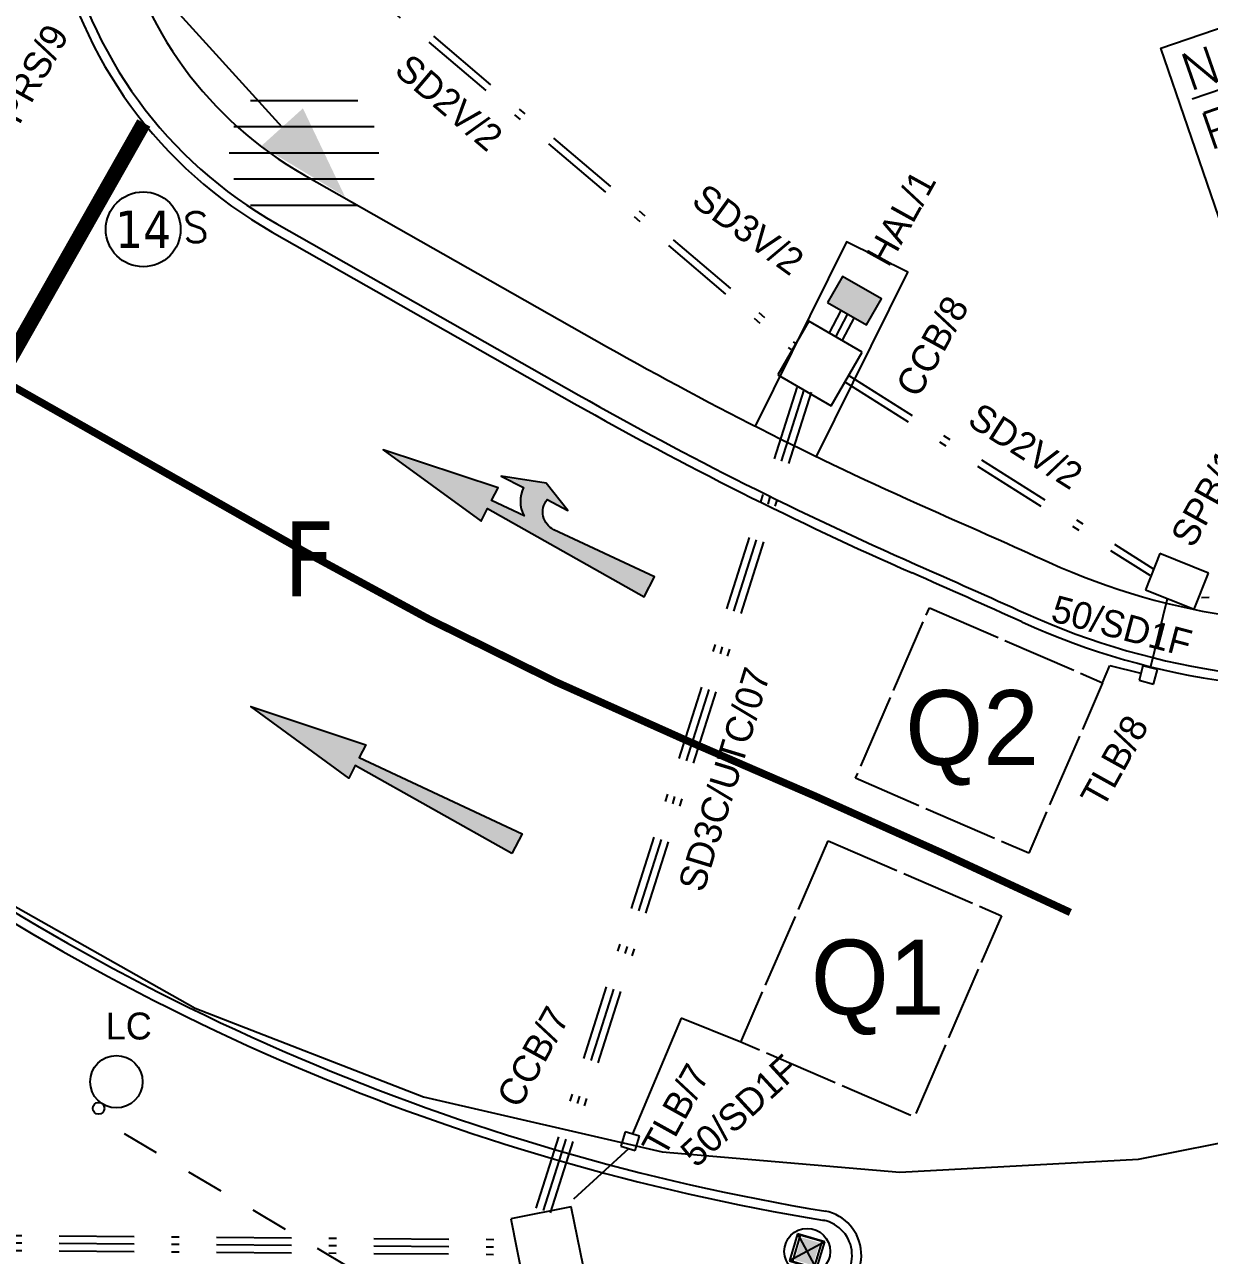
# Model space of a CAD drawing. Extents: x 421500 to 422711, y 436000 to 437000.
# Drawn here: x 421960.8 to 421976.62, y 436513.51 to 436529.95 of the extents above; entities that cross this region are included whole.
import ezdxf
from ezdxf.enums import TextEntityAlignment as Align

# ---------------------------------------------------------------- set-up
doc = ezdxf.new("R2010")
doc.units = 0
for name, pattern in [('1001', [2, 1, 0, 1]), ('1004', [6, 4, -2]), ('XREF UTC_716709_AJB_1b$0$BLIP', [1, 0.5, -0.5]), ('XREF UTC_716709_AJB_1b$0$DASHDOT1', [2, 1, -0.5, 0, -0.5]), ('XREF UTC_716709_AJB_1b$0$Presence', [2, 1, 0, 1])]:
    doc.linetypes.add(name, pattern=pattern)
doc.layers.get('0').update_dxf_attribs({"color": 210})
for name, color, linetype in [('716709-ExBase$0$XC-LCCCarriageway', 251, 'Continuous'), ('Lines', 1, 'Continuous'), ('Pr-Bollards', 7, 'Continuous'), ('Pr-Edging', 7, 'Continuous'), ('Pr-Kerb', 2, 'Continuous'), ('Pr-KerbEdge', 8, 'Continuous'), ('Pr-Signs-Shade', 254, 'Continuous'), ('XREF UTC_716709_AJB_1b$0$DATA', 7, 'Continuous'), ('XREF UTC_716709_AJB_1b$0$du-SLBOX', 30, 'Continuous'), ('XREF UTC_716709_AJB_1b$0$du-SLDUCT-F1', 30, 'XREF UTC_716709_AJB_1b$0$BLIP'), ('XREF UTC_716709_AJB_1b$0$du-SLSFURN', 30, 'Continuous'), ('XREF UTC_716709_AJB_1b$0$du-SLTEXT', 30, 'Continuous'), ('XREF UTC_716709_AJB_1b$0$du-UTCBOX', 42, 'Continuous'), ('XREF UTC_716709_AJB_1b$0$du-UTCDUCT-C1', 42, 'XREF UTC_716709_AJB_1b$0$DASHDOT1'), ('XREF UTC_716709_AJB_1b$0$du-UTCDUCT-F1', 42, 'XREF UTC_716709_AJB_1b$0$DASHDOT1'), ('XREF UTC_716709_AJB_1b$0$du-UTCDUCT-V2', 42, 'XREF UTC_716709_AJB_1b$0$DASHDOT1'), ('XREF UTC_716709_AJB_1b$0$du-UTCTEXT', 42, 'Continuous'), ('XREF UTC_716709_AJB_1b$0$looplabel', 3, 'Continuous'), ('XREF UTC_716709_AJB_1b$0$loops', 3, 'Continuous'), ('XREF UTC_716709_AJB_1b$0$NUMBERS', 7, 'Continuous'), ('XREF UTC_716709_AJB_1b$0$phases', 6, 'Continuous'), ('XREF UTC_716709_AJB_1b$0$Pole-Type', 4, 'Continuous'), ('XREF UTC_716709_AJB_1b$0$Signals', 7, 'Continuous'), ('XREF UTC_716709_AJB_1b$0$SIGSnumbers', 7, 'Continuous'), ('XREF UTC_716709_AJB_1b$0$UTC-NOTES', 4, 'Continuous'), ('XREF UTC_716709_AJB_1b$0$VIEW', 7, 'Continuous')]:
    doc.layers.add(name, color=color, linetype=linetype)
doc.styles.add('XREF UTC_716709_AJB_1b$0$KTS_TAHOMA', font='tahoma.ttf')
doc.styles.add('XREF UTC_716709_AJB_1b$0$Romans', font='romans.shx', dxfattribs={"width": 0.9})
doc.styles.add('XREF UTC_716709_AJB_1b$0$Standard', font='txt')

# ---------------------------------------------------------------- blocks, each defined once
blk = doc.blocks.new('1038ar4')
at = {"linetype": 'Continuous'}
h = blk.add_hatch(color=0, dxfattribs=at)
edge = h.paths.add_edge_path()
edge.add_arc((0.3587906326942942, 1.488037290087178), 0.2644369224770186, 78.83387328082802, 181.2739920321096, ccw=False)
edge.add_line((0.4100000000000037, 1.747468372784034), (0.4100000000000037, 1.435000000000002))
edge.add_line((0.4100000000000037, 1.435000000000002), (0.6000000000000014, 1.860000000000007))
edge.add_line((0.6000000000000014, 1.860000000000007), (0.4100000000000037, 2.435000000000002))
edge.add_line((0.4100000000000037, 2.435000000000002), (0.4100000000000037, 2.100000000000009))
edge.add_arc((0.4120592588849945, 1.696137436533419), 0.4038678134203816, 450.2921434943839, 505.8349292945381)
edge.add_line((0.07788970712693555, 1.92294114328174), (0.05999999999999517, 2.400000000000013))
edge.add_line((0.05999999999999517, 2.400000000000013), (0.25, 2.400000000000013))
edge.add_line((0.25, 2.400000000000013), (0, 4))
edge.add_line((0, 4), (-0.25, 2.400000000000013))
edge.add_line((-0.25, 2.400000000000013), (-0.05999999999999517, 2.400000000000013))
edge.add_line((-0.05999999999999517, 2.400000000000013), (-0.1499999999999915, 7.105427357601002e-15))
edge.add_line((-0.1499999999999915, 7.105427357601002e-15), (0.1500000000000057, 7.105427357601002e-15))
edge.add_line((0.1500000000000057, 7.105427357601002e-15), (0.09441907779078207, 1.482157925579187))
at = {"color": 0, "linetype": 'Continuous'}
blk.add_lwpolyline([(0.09441907779078207, 1.482157925579344, -0.4793349745058912), (0.4100000000000037, 1.747468372784034), (0.4100000000000037, 1.435000000000002), (0.6000000000000014, 1.860000000000007), (0.4100000000000037, 2.435000000000002), (0.4100000000000037, 2.100000000000009, 0.2472100637849665), (0.07788970712693555, 1.92294114328174), (0.05999999999999517, 2.400000000000013), (0.25, 2.400000000000013), (0, 4), (-0.25, 2.400000000000013), (-0.05999999999999517, 2.400000000000013), (-0.1499999999999915, 7.105427357601002e-15), (0.1500000000000057, 7.105427357601002e-15), (0.09441907779078207, 1.482157925579187)], format="xyb", dxfattribs=at)
blk = doc.blocks.new('1038a4')
at = {"linetype": 'Continuous'}
blk.add_hatch(color=0, dxfattribs=at).paths.add_polyline_path([(-0.1499999999999915, 0), (-0.05999999999998806, 2.400000000000006), (-0.25, 2.400000000000006), (0, 4), (0.25, 2.400000000000006), (0.06000000000000227, 2.400000000000006), (0.1500000000000057, 0)])
at = {"color": 0, "linetype": 'Continuous'}
blk.add_lwpolyline([(-0.1499999999999915, 0), (-0.05999999999998806, 2.400000000000006), (-0.25, 2.400000000000006), (0, 4), (0.25, 2.400000000000006), (0.06000000000000227, 2.400000000000006), (0.1500000000000057, 0)], close=True, dxfattribs=at)
blk = doc.blocks.new('prboll')
at = {"layer": 'Pr-Signs-Shade'}
blk.add_hatch(color=256, dxfattribs=at).paths.add_polyline_path([(-0.157500000030268, 0.02500000002328306), (0.157500000030268, 0.02500000002328306), (0.157500000030268, 0.2789999999804422), (-0.1574999999138527, 0.2789999999804422)])
at = {"flags": 128}
blk.add_lwpolyline([(-0.182500000053551, 0), (0.182500000053551, 0), (0.182500000053551, 0.3040000000037253), (-0.1824999999371357, 0.3040000000037253)], close=True, dxfattribs=at)
blk = doc.blocks.new('XREF UTC_716709_AJB_1b$0$BDB')
for p, q in [((0.1890023319885339, 0.190997668011466), (-0.1909976680114661, 0.190997668011466)), ((-0.1909976680114661, 0.190997668011466), (-0.1909976680114661, -0.1890023319885339)), ((0.1890023319885339, 0.190997668011466), (-0.1909976680114661, -0.1890023319885339)), ((0.1890023319885339, -0.1890023319885339), (-0.1909976680114661, 0.190997668011466)), ((0.1890023319885339, -0.1890023319885339), (0.1890023319885339, 0.190997668011466)), ((-0.1909976680114661, -0.1890023319885339), (0.1890023319885339, -0.1890023319885339))]:
    blk.add_line(p, q)
blk.add_circle((0, 0), 0.307)
blk = doc.blocks.new('XREF UTC_716709_AJB_1b$0$HD001P')
at = {"linetype": 'Continuous'}
blk.add_line((0, 2.75), (0, 0), dxfattribs=at)
blk.add_solid([(0.375, 2.75), (-0.375, 2.75), (0, 4)], dxfattribs=at)
at = {"layer": 'XREF UTC_716709_AJB_1b$0$VIEW', "color": 1, "linetype": 'Continuous', "extrusion": (0, 1, 0), "const_width": 0.1}
blk.add_lwpolyline([(0.04999999999999716, 2.94, 1), (-0.04999999999999716, 2.94, 1)], format="xyb", close=True, dxfattribs=at)
at = {"layer": 'XREF UTC_716709_AJB_1b$0$VIEW', "color": 2, "linetype": 'Continuous', "extrusion": (0, 1, 0), "const_width": 0.1}
blk.add_lwpolyline([(0.04999999999999716, 2.62, 1), (-0.04999999999999716, 2.62, 1)], format="xyb", close=True, dxfattribs=at)
at = {"layer": 'XREF UTC_716709_AJB_1b$0$VIEW', "color": 3, "linetype": 'Continuous', "extrusion": (0, 1, 0), "const_width": 0.1}
blk.add_lwpolyline([(0.04999999999999716, 2.3, 1), (-0.04999999999999716, 2.3, 1)], format="xyb", close=True, dxfattribs=at)
at = {"layer": 'XREF UTC_716709_AJB_1b$0$VIEW', "color": 7, "linetype": 'Continuous'}
for points in [[(-0.1999999999999744, 0.269999999999996, 2.1), (-0.2899999999999778, 0.269999999999996, 2.1), (-0.2899999999999778, 0.269999999999996, 3.2), (-0.1999999999999744, 0.269999999999996, 3.2)], [(0.2900000000000205, 0.2699999999999889, 2.1), (0.2000000000000171, 0.2699999999999889, 2.1), (0.2000000000000171, 0.2699999999999889, 3.2), (0.2900000000000205, 0.2699999999999889, 3.2)]]:
    blk.add_3dface(points, dxfattribs=at)
at = {"layer": 'XREF UTC_716709_AJB_1b$0$VIEW', "linetype": 'Continuous'}
for points in [[(0.1999999999999886, 0.269999999999996, 2.1), (-0.2000000000000028, 0.269999999999996, 2.1), (-0.1999999999999886, 0.269999999999996, 3.2), (0.1999999999999886, 0.269999999999996, 3.2)], [(-0.2000000000000171, 0.2099999999999937, 2.1), (-0.2000000000000171, 0.269999999999996, 2.1), (-0.2000000000000171, 0.269999999999996, 3.2), (-0.2000000000000028, 0.2099999999999937, 3.2)], [(-0.02999999999998693, 0.1199999999999974, 2.1), (-0.02999999999998693, 0.269999999999996, 2.1), (-0.1999999999999886, 0.269999999999996, 2.1), (-0.1999999999999886, 0.2099999999999937, 2.1)], [(-0.03000000000000114, 0.1199999999999974, 3.2), (-0.03000000000000114, 0.269999999999996, 3.2), (-0.2000000000000028, 0.269999999999996, 3.2), (-0.2000000000000028, 0.2099999999999937, 3.2)], [(-0.2000000000000171, 0.2099999999999937, 2.1), (-0.03000000000000114, 0.1199999999999974, 2.1), (-0.03000000000000114, 0.1199999999999974, 3.2), (-0.2000000000000171, 0.2099999999999937, 3.2)], [(0.03000000000001535, 0.269999999999996, 2.1), (0.03000000000001535, 0.1199999999999974, 2.1), (-0.02999999999998693, 0.1199999999999974, 2.1), (-0.02999999999998693, 0.269999999999996, 2.1)], [(0.03000000000000114, 0.269999999999996, 3.2), (0.03000000000000114, 0.1199999999999974, 3.2), (-0.03000000000000114, 0.1199999999999974, 3.2), (-0.03000000000000114, 0.269999999999996, 3.2)], [(0.2000000000000028, 0.2099999999999937, 2.1), (0.2000000000000028, 0.269999999999996, 2.1), (0.03000000000001535, 0.269999999999996, 2.1), (0.03000000000001535, 0.1199999999999974, 2.1)], [(0.1999999999999886, 0.2099999999999937, 3.2), (0.1999999999999886, 0.269999999999996, 3.2), (0.03000000000000114, 0.269999999999996, 3.2), (0.03000000000000114, 0.1199999999999974, 3.2)], [(0.03000000000001535, 0.1199999999999974, 2.1), (0.1999999999999886, 0.2099999999999937, 2.1), (0.1999999999999886, 0.2099999999999937, 3.2), (0.03000000000001535, 0.1199999999999974, 3.2)], [(0.1999999999999886, 0.2099999999999937, 2.1), (0.1999999999999886, 0.269999999999996, 2.1), (0.1999999999999886, 0.269999999999996, 3.2), (0.2000000000000028, 0.2099999999999937, 3.2)], [(-0.03000000000000114, 0.1199999999999974, 2.1), (0.03000000000000114, 0.1199999999999974, 2.1), (0.03000000000000114, 0.1199999999999974, 3.2), (-0.03000000000000114, 0.1199999999999974, 3.2)]]:
    blk.add_3dface(points, dxfattribs=at)
at = {"layer": 'XREF UTC_716709_AJB_1b$0$DATA', "style": 'XREF UTC_716709_AJB_1b$0$Standard', "flags": 9}
for tag, p in [('SUPPORT', (0.75, 1.5)), ('BRACKETS', (0.75, 1.25)), ('HEIGHT', (0.75, 1)), ('CABLE', (0.75, 0.75)), ('PHASE', (0.75, 0.5)), ('TYPE', (0.75, 0.25)), ('NUM', (0.75, 0)), ('SITE', (0.75, -0.25)), ('IDENT', (0.75, -0.5))]:
    blk.add_attdef(tag, p, '', height=0.2, dxfattribs=at)
at = {"layer": 'XREF UTC_716709_AJB_1b$0$VIEW', "linetype": 'Continuous'}
mesh = blk.add_polymesh((13, 3), dxfattribs=at)
for k, corner in enumerate([(0.1082531754730667, 0.269999999999996, 2.8775), (0.1082531754730667, 0.394999999999996, 2.8775), (0.1082531754730667, 0.519999999999996, 2.8775), (0.1231009691265399, 0.269999999999996, 2.918293977791633), (0.1231009691265399, 0.394999999999996, 2.918293977791633), (0.1231009691265399, 0.519999999999996, 2.918293977791633), (0.1231009691265399, 0.269999999999996, 2.961706022208367), (0.1231009691265399, 0.394999999999996, 2.961706022208367), (0.1231009691265399, 0.519999999999996, 2.961706022208367), (0.1082531754730667, 0.269999999999996, 3.0025), (0.1082531754730667, 0.394999999999996, 3.0025), (0.1082531754730667, 0.519999999999996, 3.0025), (0.08034845121080991, 0.269999999999996, 3.035755555389871), (0.08034845121080991, 0.394999999999996, 3.035755555389871), (0.08034845121080991, 0.519999999999996, 3.035755555389871), (0.04275251791571577, 0.269999999999996, 3.057461577598235), (0.04275251791571577, 0.394999999999996, 3.057461577598235), (0.04275251791571577, 0.519999999999996, 3.057461577598235), (0, 0.269999999999996, 3.065), (0, 0.394999999999996, 3.065), (0, 0.519999999999996, 3.065), (-0.04275251791571577, 0.269999999999996, 3.057461577598235), (-0.04275251791571577, 0.394999999999996, 3.057461577598235), (-0.04275251791571577, 0.519999999999996, 3.057461577598235), (-0.08034845121080991, 0.269999999999996, 3.035755555389871), (-0.08034845121080991, 0.394999999999996, 3.035755555389871), (-0.08034845121080991, 0.519999999999996, 3.035755555389871), (-0.1082531754730525, 0.269999999999996, 3.0025), (-0.1082531754730525, 0.394999999999996, 3.0025), (-0.1082531754730525, 0.519999999999996, 3.0025), (-0.1231009691265257, 0.269999999999996, 2.961706022208367), (-0.1231009691265257, 0.394999999999996, 2.961706022208367), (-0.1231009691265257, 0.519999999999996, 2.961706022208367), (-0.1231009691265257, 0.269999999999996, 2.918293977791633), (-0.1231009691265257, 0.394999999999996, 2.918293977791633), (-0.1231009691265257, 0.519999999999996, 2.918293977791633), (-0.1082531754730525, 0.269999999999996, 2.8775), (-0.1082531754730525, 0.394999999999996, 2.8775), (-0.1082531754730525, 0.519999999999996, 2.8775)]):
    mesh.set_mesh_vertex(divmod(k, 3), corner)
mesh = blk.add_polymesh((13, 3), dxfattribs=at)
for k, corner in enumerate([(0.1082531754730667, 0.269999999999996, 2.5575), (0.1082531754730667, 0.394999999999996, 2.5575), (0.1082531754730667, 0.519999999999996, 2.5575), (0.1231009691265399, 0.269999999999996, 2.598293977791633), (0.1231009691265399, 0.394999999999996, 2.598293977791633), (0.1231009691265399, 0.519999999999996, 2.598293977791633), (0.1231009691265399, 0.269999999999996, 2.641706022208367), (0.1231009691265399, 0.394999999999996, 2.641706022208367), (0.1231009691265399, 0.519999999999996, 2.641706022208367), (0.1082531754730667, 0.269999999999996, 2.6825), (0.1082531754730667, 0.394999999999996, 2.6825), (0.1082531754730667, 0.519999999999996, 2.6825), (0.08034845121080991, 0.269999999999996, 2.715755555389872), (0.08034845121080991, 0.394999999999996, 2.715755555389872), (0.08034845121080991, 0.519999999999996, 2.715755555389872), (0.04275251791571577, 0.269999999999996, 2.737461577598235), (0.04275251791571577, 0.394999999999996, 2.737461577598235), (0.04275251791571577, 0.519999999999996, 2.737461577598235), (0, 0.269999999999996, 2.745), (0, 0.394999999999996, 2.745), (0, 0.519999999999996, 2.745), (-0.04275251791571577, 0.269999999999996, 2.737461577598235), (-0.04275251791571577, 0.394999999999996, 2.737461577598235), (-0.04275251791571577, 0.519999999999996, 2.737461577598235), (-0.08034845121080991, 0.269999999999996, 2.715755555389872), (-0.08034845121080991, 0.394999999999996, 2.715755555389872), (-0.08034845121080991, 0.519999999999996, 2.715755555389872), (-0.1082531754730525, 0.269999999999996, 2.6825), (-0.1082531754730525, 0.394999999999996, 2.6825), (-0.1082531754730525, 0.519999999999996, 2.6825), (-0.1231009691265257, 0.269999999999996, 2.641706022208367), (-0.1231009691265257, 0.394999999999996, 2.641706022208367), (-0.1231009691265257, 0.519999999999996, 2.641706022208367), (-0.1231009691265257, 0.269999999999996, 2.598293977791633), (-0.1231009691265257, 0.394999999999996, 2.598293977791633), (-0.1231009691265257, 0.519999999999996, 2.598293977791633), (-0.1082531754730525, 0.269999999999996, 2.5575), (-0.1082531754730525, 0.394999999999996, 2.5575), (-0.1082531754730525, 0.519999999999996, 2.5575)]):
    mesh.set_mesh_vertex(divmod(k, 3), corner)
mesh = blk.add_polymesh((13, 3), dxfattribs=at)
for k, corner in enumerate([(0.1082531754730667, 0.269999999999996, 2.2375), (0.1082531754730667, 0.394999999999996, 2.2375), (0.1082531754730667, 0.519999999999996, 2.2375), (0.1231009691265399, 0.269999999999996, 2.278293977791633), (0.1231009691265399, 0.394999999999996, 2.278293977791633), (0.1231009691265399, 0.519999999999996, 2.278293977791633), (0.1231009691265399, 0.269999999999996, 2.321706022208367), (0.1231009691265399, 0.394999999999996, 2.321706022208367), (0.1231009691265399, 0.519999999999996, 2.321706022208367), (0.1082531754730667, 0.269999999999996, 2.3625), (0.1082531754730667, 0.394999999999996, 2.3625), (0.1082531754730667, 0.519999999999996, 2.3625), (0.08034845121080991, 0.269999999999996, 2.395755555389871), (0.08034845121080991, 0.394999999999996, 2.395755555389871), (0.08034845121080991, 0.519999999999996, 2.395755555389871), (0.04275251791571577, 0.269999999999996, 2.417461577598234), (0.04275251791571577, 0.394999999999996, 2.417461577598234), (0.04275251791571577, 0.519999999999996, 2.417461577598234), (0, 0.269999999999996, 2.425), (0, 0.394999999999996, 2.425), (0, 0.519999999999996, 2.425), (-0.04275251791571577, 0.269999999999996, 2.417461577598234), (-0.04275251791571577, 0.394999999999996, 2.417461577598234), (-0.04275251791571577, 0.519999999999996, 2.417461577598234), (-0.08034845121080991, 0.269999999999996, 2.395755555389871), (-0.08034845121080991, 0.394999999999996, 2.395755555389871), (-0.08034845121080991, 0.519999999999996, 2.395755555389871), (-0.1082531754730525, 0.269999999999996, 2.3625), (-0.1082531754730525, 0.394999999999996, 2.3625), (-0.1082531754730525, 0.519999999999996, 2.3625), (-0.1231009691265257, 0.269999999999996, 2.321706022208367), (-0.1231009691265257, 0.394999999999996, 2.321706022208367), (-0.1231009691265257, 0.519999999999996, 2.321706022208367), (-0.1231009691265257, 0.269999999999996, 2.278293977791633), (-0.1231009691265257, 0.394999999999996, 2.278293977791633), (-0.1231009691265257, 0.519999999999996, 2.278293977791633), (-0.1082531754730525, 0.269999999999996, 2.2375), (-0.1082531754730525, 0.394999999999996, 2.2375), (-0.1082531754730525, 0.519999999999996, 2.2375)]):
    mesh.set_mesh_vertex(divmod(k, 3), corner)
blk = doc.blocks.new('XREF UTC_716709_AJB_1b$0$LOUVR200')
at = {"linetype": 'Continuous'}
for p, q in [((0, -1), (0, 1)), ((-0.3499999999999943, -0.9380831519646904), (-0.3499999999999943, 0.9380831519646904)), ((0.3500000000000085, -0.9380831519646833), (0.3500000000000085, 0.9380831519646833)), ((-0.6999999999999886, -0.7158910531638298), (-0.6999999999999886, 0.7158910531638227)), ((0.7000000000000028, -0.7158910531638156), (0.7000000000000028, 0.7158910531638085))]:
    blk.add_line(p, q, dxfattribs=at)
blk = doc.blocks.new('XREF UTC_716709_AJB_1b$0$CCB')
for p, q in [((-0.4125000000000014, 0.4124999999999943), (-0.4125000000000014, -0.4124999999999943)), ((0.4125000000000014, 0.4124999999999943), (-0.4125000000000014, 0.4124999999999943)), ((0.4125000000000014, -0.4124999999999943), (0.4125000000000014, 0.4124999999999943)), ((-0.4125000000000014, -0.4124999999999943), (0.4125000000000014, -0.4124999999999943))]:
    blk.add_line(p, q)
blk = doc.blocks.new('XREF UTC_716709_AJB_1b$0$SPB')
for p, q in [((0.3499999999999979, 0.2600000000000193), (-0.3500000000000014, 0.2600000000000193)), ((-0.3500000000000014, 0.2600000000000193), (-0.3500000000000014, -0.2599999999999909))]:
    blk.add_line(p, q)
for points in [[(0.3499999999999979, -0.2599999999999909), (0.3499999999999979, 0.2600000000000193)], [(-0.3500000000000014, -0.2599999999999909), (0.3499999999999979, -0.2599999999999909)]]:
    blk.add_lwpolyline(points)
blk = doc.blocks.new('XREF UTC_716709_AJB_1b$0$TLB')
for p, q in [((-0.09999999999999432, 0.09999999999999432), (-0.09999999999999432, -0.09999999999999432)), ((0.1000000000000085, 0.09999999999999432), (-0.09999999999999432, 0.09999999999999432)), ((0.1000000000000085, -0.09999999999999432), (0.1000000000000085, 0.09999999999999432)), ((-0.09999999999999432, -0.09999999999999432), (0.1000000000000085, -0.09999999999999432))]:
    blk.add_line(p, q)
blk = doc.blocks.new('XREF UTC_716709_AJB_1b$0$HALDO')
at = {"flags": 128}
blk.add_lwpolyline([(-0.3, -0.2), (0.3, -0.2), (0.3, 0.2), (-0.3, 0.2)], close=True, dxfattribs=at)
blk.add_solid([(-0.3, 0.2), (-0.3, -0.2), (0.3, 0.2), (0.3, -0.2)])
blk = doc.blocks.new('XREF UTC_716709_AJB_1b$0$poleno')
at = {"layer": 'XREF UTC_716709_AJB_1b$0$NUMBERS'}
blk.add_circle((0, 0), 1, dxfattribs=at)
at = {"layer": 'XREF UTC_716709_AJB_1b$0$NUMBERS', "style": 'XREF UTC_716709_AJB_1b$0$KTS_TAHOMA'}
blk.add_attdef('NUMBER', text='', height=1, dxfattribs=at).set_placement((0, 0), align=Align.MIDDLE)
blk = doc.blocks.new('XREF UTC_716709_AJB_1b$0$sflc')
for centre, radius in [((0, 0.4279176932382159), 0.3497931704873474), ((0, 0), 0.07812452275086847)]:
    blk.add_circle(centre, radius)

msp = doc.modelspace()

# ---------------------------------------------------------------- linework, layer by layer
at = {"layer": '716709-ExBase$0$XC-LCCCarriageway', "flags": 128}
msp.add_lwpolyline([(421950.4587394146, 436532.7985992717), (421951.3129535364, 436529.7583242415), (421952.5802850386, 436526.8657778047), (421954.6401399889, 436523.6337598599), (421957.2136643202, 436520.7938600023), (421960.2238289421, 436518.4219250588), (421963.0731208188, 436516.8156985577), (421966.1218842083, 436515.630868882), (421969.3089411874, 436514.8948005048), (421972.4849287835, 436514.6244686448), (421975.6675831429, 436514.7999977625), (421978.7943787471, 436515.4191672652), (421982.4669162546, 436516.7723193463), (421985.8525498587, 436518.7355769794), (421988.8580409018, 436521.2420155319), (421991.5812267178, 436524.4628804168), (421993.6736366644, 436528.1254885125), (421995.0483826905, 436532.1137267852)], dxfattribs=at)
msp.add_lwpolyline([(421950.4587394146, 436532.7985992717), (421951.3129535364, 436529.7583242415), (421952.5802850386, 436526.8657778047), (421954.6401399889, 436523.6337598599), (421957.2136643202, 436520.7938600023), (421960.2238289421, 436518.4219250588), (421963.0731208188, 436516.8156985577), (421966.1218842083, 436515.630868882), (421969.3089411874, 436514.8948005048), (421972.4849287835, 436514.6244686448), (421975.6675831429, 436514.7999977625), (421978.7943787471, 436515.4191672652), (421982.4669162546, 436516.7723193463), (421985.8525498587, 436518.7355769794), (421988.8580409018, 436521.2420155319), (421991.5812267178, 436524.4628804168), (421993.6736366644, 436528.1254885125), (421995.0483826905, 436532.1137267852)], dxfattribs=at)
at = {"layer": 'Lines', "linetype": '1001', "const_width": 0.2, "flags": 128}
msp.add_lwpolyline([(421962.3884327087, 436528.6373730921), (421957.6596930103, 436520.2996469075)], dxfattribs=at)
at = {"layer": 'Lines', "linetype": '1004', "const_width": 0.1, "flags": 128}
msp.add_lwpolyline([(421974.7592298004, 436518.0932891851, 0.00957285545843876), (421969.6321132687, 436520.3917760195, -0.02841273466796863), (421964.542104752, 436522.9079396642), (421960.4539704545, 436525.2265241939)], format="xyb", dxfattribs=at)
at = {"layer": 'Pr-Edging', "flags": 128}
msp.add_lwpolyline([(421962.953394304, 436535.464513701, 0.4512889506712794), (421964.5333059464, 436527.9425797135), (421968.5681204742, 436525.6542354802, 0.02524769993639065), (421972.9987427081, 436523.4290444166, -0.002677272246375067), (421974.4738432061, 436522.7697745087, 0.2947775692761723), (421984.2653180135, 436524.226214882, 0.03876871821427467), (421992.2744032993, 436532.447622908, -0.0006046702096126987), (421992.4587541242, 436532.6682646975, 0.1992881241675796), (421994.5517456115, 436539.3440136816, 0.0624213282735382), (421993.3286683962, 436544.9640271683, 0.4476309566255158), (421980.7398711246, 436550.1396523505, 0.01021077236771836), (421978.9622242231, 436549.2319194095)], format="xyb", dxfattribs=at)
msp.add_lwpolyline([(421971.3695015418, 436524.182601202), (421972.5916934402, 436526.6444784213), (421971.7721311587, 436527.0513477699), (421970.5499392603, 436524.5894705507)], dxfattribs=at)
at = {"layer": 'Pr-Kerb'}
msp.add_line((421964.1016416373, 436527.1814680764), (421968.136456165, 436524.8931238431), dxfattribs=at)
at = {"layer": 'Pr-Kerb', "flags": 128}
for points in [[(421958.0973465621, 436519.8282963309, 0.1210468633560296), (421971.4963373871, 436514.1029534959)], [(421971.5560619318, 436512.9462890722, 0.7721776294687345), (421971.4865890899, 436514.1045572367)]]:
    msp.add_lwpolyline(points, format="xyb", dxfattribs=at)
at = {"layer": 'Pr-Kerb'}
for centre, radius, start, end in [((421967.0616254716, 436532.4005193025), 6.000000000039793, 143.1562795774411, 240.4402690915328), ((421992.8029881173, 436568.3852173937), 49.99999999973727, 240.4402690918671, 246.2253866618176), ((421978.2417092492, 436531.0805392437), 9.999999999948697, 245.6118025267857, 311.30914037165), ((421912.1750169875, 436385.3575411492), 150.0000000001811, 65.61180252743851, 66.22538666273522)]:
    msp.add_arc(centre, radius, start, end, dxfattribs=at)
at = {"layer": 'Pr-KerbEdge', "flags": 128}
msp.add_lwpolyline([(421993.0337184349, 436532.1866880769, 0.1992881241696675), (421995.2987366198, 436539.4111287584, 0.06242132827358977), (421994.0359920354, 436545.2134129528, 0.4476309566259073), (421980.4124990976, 436550.8144319856, 0.1195780256168395), (421962.3600154647, 436535.9233716046, 0.4519585716651915), (421964.1633079671, 436527.2901983103), (421968.1981224949, 436525.0018540769, 0.02524769993637878), (421972.6963878163, 436522.7426906307, -0.002677272246374301), (421974.1641555861, 436522.0866979552, 0.294777569275367), (421984.7604091448, 436523.6628457564, 0.0387687182142467), (421992.8505307066, 436531.9674383493, -0.0006046702095437082)], format="xyb", close=True, dxfattribs=at)
at = {"layer": 'Pr-KerbEdge'}
for centre, radius, start, end in [((422086.9237870319, 436454.9561711429), 118.1249999896084, 133.732121061047, 133.7321210610485), ((421976.4482243213, 436544.2332959785), 30.65954964998369, 233.0593565907723, 260.6669384258957), ((421971.3699221453, 436513.5163419914), 0.4746735368672935, 288.0834506307345, 78.78151833163524)]:
    msp.add_arc(centre, radius, start, end, dxfattribs=at)
at = {"layer": 'XREF UTC_716709_AJB_1b$0$du-SLDUCT-F1', "flags": 128}
msp.add_lwpolyline([(421966.8564338889, 436512.3245241909), (421961.7923538735, 436515.3386415142)], dxfattribs=at)
at = {"layer": 'XREF UTC_716709_AJB_1b$0$du-UTCDUCT-C1', "flags": 128}
for points in [[(421971.1074286148, 436525.1031385274), (421967.6155981444, 436514.1158914405)], [(421971.2027314921, 436525.0728505501), (421967.7109010217, 436514.0856034632)], [(421971.2980343694, 436525.0425625727), (421967.806203899, 436514.0553154858)]]:
    msp.add_lwpolyline(points, dxfattribs=at)
at = {"layer": 'XREF UTC_716709_AJB_1b$0$du-UTCDUCT-F1', "flags": 128}
for points in [[(421975.8278667367, 436521.3610741452), (421976.054758573, 436522.2853353901)], [(421968.8639388278, 436514.9403644074), (421967.9945859995, 436514.1429625392)], [(421954.9597728371, 436513.7272950533), (421967.363200754, 436513.6241979855)], [(421954.9606040065, 436513.827291599), (421967.3640319235, 436513.7241945312)], [(421954.9589416676, 436513.6272985076), (421967.3623695846, 436513.5242014398)]]:
    msp.add_lwpolyline(points, dxfattribs=at)
at = {"layer": 'XREF UTC_716709_AJB_1b$0$du-UTCDUCT-V2', "flags": 128}
for points in [[(421962.991874917, 436532.4385805996), (421971.0276916201, 436525.6111402269)], [(421963.0566232194, 436532.514788587), (421971.0924399225, 436525.6873482143)], [(421971.6969431436, 436526.1340786671), (421971.5365602775, 436525.8279791909)], [(421971.7855209387, 436526.0876677394), (421971.6251380726, 436525.7815682632)], [(421971.8740987338, 436526.0412568116), (421971.7137158677, 436525.7351573355)], [(421971.8016993894, 436525.2658738644), (421975.8724097629, 436522.680471291)], [(421971.7480863901, 436525.181460321), (421975.8187967637, 436522.5960577475)], [(421980.2117716741, 436522.3724650631), (421976.4723060596, 436522.2953537461)]]:
    msp.add_lwpolyline(points, dxfattribs=at)
at = {"layer": 'XREF UTC_716709_AJB_1b$0$loops'}
for p, q in [((421975.190011783, 436521.161737952), (421975.2855222491, 436521.3917077252)), ((421975.2855222491, 436521.3917077252), (421975.7023339126, 436521.2906073224)), ((421969.5642769773, 436516.6823493938), (421968.9128607374, 436515.1344929222)), ((421970.3616661172, 436516.3627085885), (421969.5642769773, 436516.6823493938))]:
    msp.add_line(p, q, dxfattribs=at)
at = {"layer": 'XREF UTC_716709_AJB_1b$0$loops', "linetype": 'XREF UTC_716709_AJB_1b$0$Presence', "flags": 128}
for points in [[(421972.877254304, 436522.1636520218), (421975.190011783, 436521.161737952), (421974.2030630357, 436518.8835255128), (421971.8903055568, 436519.8854395825)], [(421971.5265900436, 436519.0517481027), (421973.8393475226, 436518.049834033), (421972.6744235963, 436515.3607945188), (421970.3616661172, 436516.3627085885)]]:
    msp.add_lwpolyline(points, close=True, dxfattribs=at)
at = {"layer": 'XREF UTC_716709_AJB_1b$0$UTC-NOTES'}
msp.add_lwpolyline([(421977.4084074496, 436525.4327746283), (421975.9690620162, 436529.6385357303), (421983.9142786239, 436532.3576419668), (421985.3536240573, 436528.1518808648)], close=True, dxfattribs=at)

# ---------------------------------------------------------------- block references
at = {"layer": 'Lines'}
for name, p, rotation in [('1038ar4', (421969.1389836614, 436522.4422721756), 62.74819351848205), ('1038a4', (421967.3721852628, 436519.0120867989), 62.74819350787811)]:
    msp.add_blockref(name, p, dxfattribs=dict(at, rotation=rotation))
at = {"layer": 'Pr-Bollards', "rotation": 73.15367664921327}
msp.add_blockref('prboll', (421971.391722889, 436513.5223481907), dxfattribs=at)
at = {"layer": 'XREF UTC_716709_AJB_1b$0$du-SLBOX', "color": 5, "rotation": 73.15367664130639}
msp.add_blockref('XREF UTC_716709_AJB_1b$0$BDB', (421971.2462458924, 436513.5663986556), dxfattribs=at)
at = {"layer": 'XREF UTC_716709_AJB_1b$0$du-SLSFURN', "rotation": 326.3319855711545}
msp.add_blockref('XREF UTC_716709_AJB_1b$0$sflc', (421961.7848234038, 436515.4764614812), dxfattribs=at)
at = {"layer": 'XREF UTC_716709_AJB_1b$0$du-UTCBOX', "color": 1, "rotation": 330.0783800857664}
msp.add_blockref('XREF UTC_716709_AJB_1b$0$HALDO', (421971.8787146615, 436526.2647902372), dxfattribs=at)
at = {"layer": 'XREF UTC_716709_AJB_1b$0$du-UTCBOX', "color": 8}
for name, p, rotation in [('XREF UTC_716709_AJB_1b$0$CCB', (421971.4172432141, 436525.4252867544), 329.8375433449019), ('XREF UTC_716709_AJB_1b$0$TLB', (421975.7990644207, 436521.265245761), 345.3084307484897)]:
    msp.add_blockref(name, p, dxfattribs=dict(at, rotation=rotation))
at = {"layer": 'XREF UTC_716709_AJB_1b$0$du-UTCBOX', "color": 12, "rotation": 338.2065772095948}
msp.add_blockref('XREF UTC_716709_AJB_1b$0$SPB', (421976.1828428098, 436522.5141353649), dxfattribs=at)
at = {"layer": 'XREF UTC_716709_AJB_1b$0$du-UTCBOX', "color": 7}
for name, p, rotation in [('XREF UTC_716709_AJB_1b$0$TLB', (421968.8841366807, 436515.0387070748), 343.307175305445), ('XREF UTC_716709_AJB_1b$0$CCB', (421967.7732967903, 436513.6773719998), 281.4306904267817)]:
    msp.add_blockref(name, p, dxfattribs=dict(at, rotation=rotation))
at = {"layer": 'XREF UTC_716709_AJB_1b$0$Signals'}
for name, p, rotation in [('XREF UTC_716709_AJB_1b$0$HD001P', (421962.3894458424, 436530.6198628189), 222.1576905957229), ('XREF UTC_716709_AJB_1b$0$LOUVR200', (421964.528097709, 436528.2399628303), 270)]:
    msp.add_blockref(name, p, dxfattribs=dict(at, rotation=rotation))
at = {"layer": 'XREF UTC_716709_AJB_1b$0$SIGSnumbers', "xscale": 0.5, "yscale": 0.5, "zscale": 0.6}
msp.add_blockref('XREF UTC_716709_AJB_1b$0$poleno', (421962.3802875692, 436527.2176513086), dxfattribs=at).add_auto_attribs({'NUMBER': '14'})

# ---------------------------------------------------------------- texts
at = {"layer": 'XREF UTC_716709_AJB_1b$0$du-SLTEXT', "style": 'XREF UTC_716709_AJB_1b$0$Standard'}
msp.add_text('LC', height=0.36, dxfattribs=at).set_placement((421961.8800770308, 436516.3964595561))
at = {"layer": 'XREF UTC_716709_AJB_1b$0$du-UTCTEXT', "style": 'XREF UTC_716709_AJB_1b$0$Standard'}
for s, rotation, p in [('TPRS/9', 61, (421960.5826291435, 436528.3433163418)), ('SD2V/2', 319.6478996388352, (421965.716040543, 436529.3102662818)), ('HAL/1', 61, (421972.3314368657, 436526.6956849817)), ('SD3V/2', 324.0685330007549, (421969.6820972808, 436527.55634178)), ('CCB/8', 61, (421972.7285684546, 436524.9493521772)), ('SD2V/2', 327.5794227631533, (421973.3671509537, 436524.6148987437)), ('SPB/12', 61, (421976.3989865962, 436522.9459009544)), ('50/SD1F', 345.1792993118431, (421974.4819351705, 436521.9882943407)), ('SD3C/UTC/07', 73.02347644574243, (421969.8611819448, 436518.348022173)), ('TLB/8', 61, (421975.194360354, 436519.4664647584)), ('CCB/7', 61, (421967.3998812969, 436515.4585970542)), ('50/SD1F', 42.52817348698328, (421969.76346828, 436514.6713401458)), ('TLB/7', 61, (421969.3364940968, 436514.8094729787))]:
    msp.add_text(s, height=0.36, rotation=rotation, dxfattribs=at).set_placement(p)
at = {"layer": 'XREF UTC_716709_AJB_1b$0$looplabel', "style": 'XREF UTC_716709_AJB_1b$0$Standard'}
for s, p in [('Q2', (421972.5553996152, 436520.0620091918)), ('Q1', (421971.2951396833, 436516.7295047456))]:
    msp.add_text(s, height=1, dxfattribs=at).set_placement(p)
at = {"layer": 'XREF UTC_716709_AJB_1b$0$phases', "style": 'XREF UTC_716709_AJB_1b$0$KTS_TAHOMA'}
msp.add_text('F', height=1, dxfattribs=at).set_placement((421964.2543971562, 436522.3152626014))
at = {"layer": 'XREF UTC_716709_AJB_1b$0$Pole-Type', "style": 'XREF UTC_716709_AJB_1b$0$Romans'}
msp.add_text('S', height=0.4, dxfattribs=at).set_placement((421962.9131391485, 436527.0447119944))
at = {"layer": 'XREF UTC_716709_AJB_1b$0$UTC-NOTES', "insert": (421976.1912984009, 436529.5296275612), "char_height": 0.5, "attachment_point": 1, "rotation": 18.892580472821404, "style": 'XREF UTC_716709_AJB_1b$0$Standard'}
msp.add_mtext_dynamic_manual_height_columns('{\\Fromans|c0;\\LNOTE:\\l\\PPOLE 3 TO BE WIDE BASE 6m POLE TO ACCOMMODATE CCTV\\P(NAL TO BE 140mm)}', width=8.550211376915293, gutter_width=2.5, heights=[0], dxfattribs=at)

doc.saveas('drawing.dxf')
